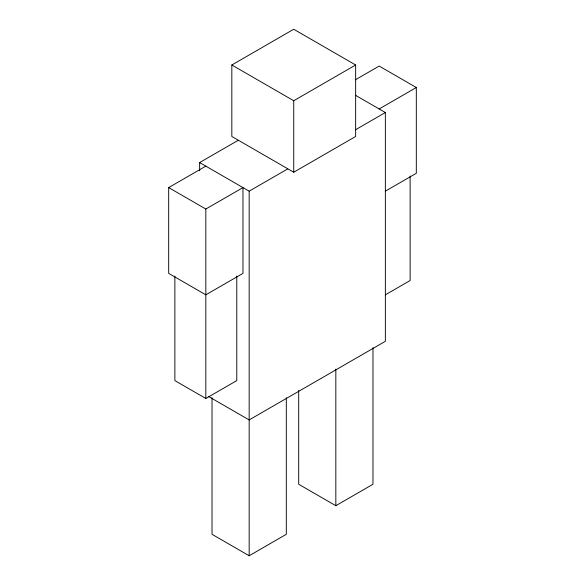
<?xml version="1.0" encoding="UTF-8"?>
<svg xmlns="http://www.w3.org/2000/svg" width="585" height="585" viewBox="0 0 585 585"><rect width="100%" height="100%" fill="white"/><g stroke="black" fill="none" stroke-linecap="round" stroke-linejoin="round"><path stroke-width="0.88" d="M231.828 64.993L293.736 29.25L355.651 64.993L355.651 136.48L293.736 172.224L231.828 136.48L231.828 64.993L293.736 100.737L355.651 64.993M199.639 170.776L199.639 162.571L238.212 140.298M168.685 187.595L205.825 209.035L242.972 187.595L242.972 273.378L205.825 294.825L168.685 273.378L168.685 187.595L205.825 166.147M355.461 79.757L379.175 66.068L416.315 87.509L416.315 173.299L385.493 191.09M379.175 108.956L416.315 87.509M199.639 162.571L249.166 191.163L287.74 168.897M355.446 129.804L385.361 112.532L385.361 341.289L249.166 419.928L208.282 396.323M174.871 276.105L174.871 380.608L205.825 398.48L236.779 380.608L236.779 276.105M385.361 294.825L410.129 280.529L410.129 176.019M212.019 397.705L212.019 534.302L249.166 555.75L286.306 534.302L286.306 397.705M298.694 390.466L298.694 484.263L335.834 505.711L372.981 484.263L372.981 347.665M355.461 95.267L385.361 112.532M335.834 369.113L335.834 505.711M293.736 100.737L293.736 172.224M249.166 191.163L249.166 555.75M205.825 209.035L205.825 398.48"/></g></svg>
